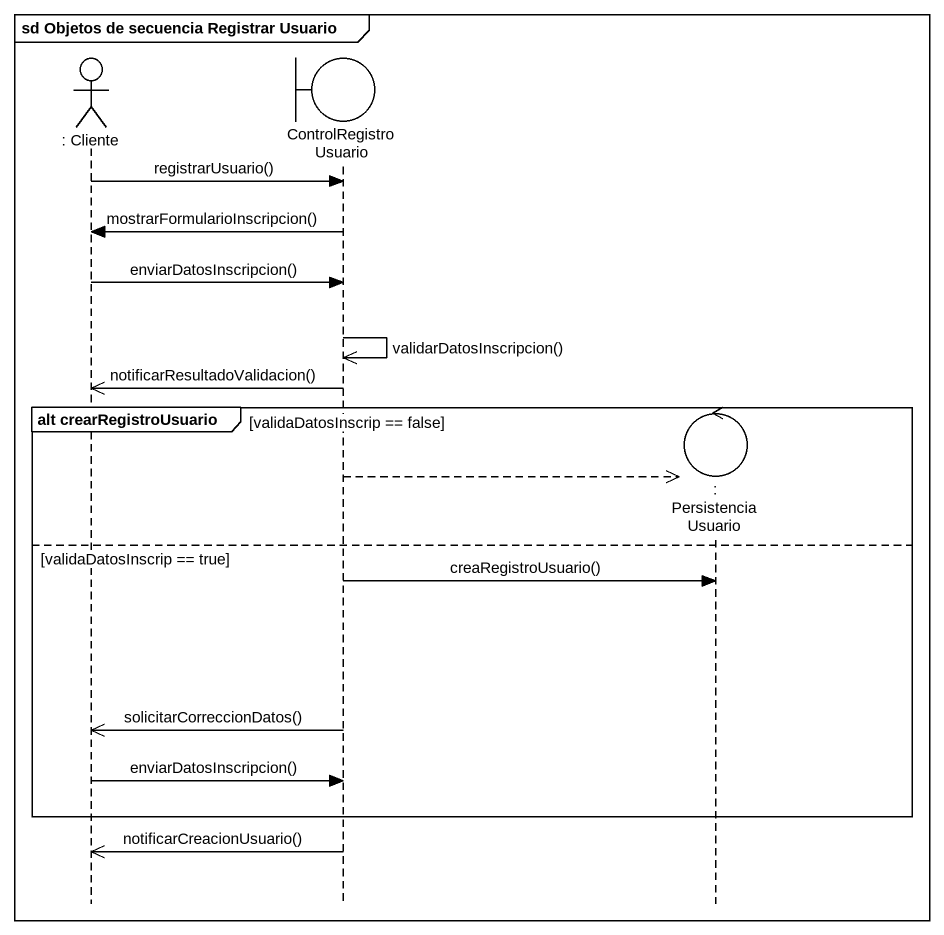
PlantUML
@startuml
mainframe sd Objetos de secuencia Registrar Usuario
hide footbox
actor ": Cliente" as Cliente
boundary ControlRegistroUsuario
control ": PersistenciaUsuario" as PersistenciaUsuario

Cliente -> ControlRegistroUsuario : registrarUsuario()
ControlRegistroUsuario -> Cliente : mostrarFormularioInscripcion()
Cliente -> ControlRegistroUsuario : enviarDatosInscripcion()
ControlRegistroUsuario ->> ControlRegistroUsuario : validarDatosInscripcion()
ControlRegistroUsuario ->> Cliente : notificarResultadoValidacion()
group alt crearRegistroUsuario [validaDatosInscrip == false]
  ControlRegistroUsuario -->> PersistenciaUsuario **
else validaDatosInscrip == true
  ControlRegistroUsuario -> PersistenciaUsuario : creaRegistroUsuario()
  ControlRegistroUsuario ->> Cliente : solicitarCorreccionDatos()
  Cliente -> ControlRegistroUsuario : enviarDatosInscripcion()
end
ControlRegistroUsuario ->> Cliente : notificarCreacionUsuario()
@enduml
